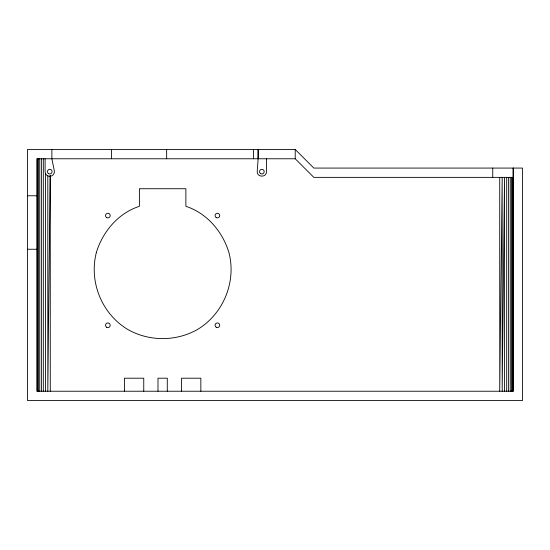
<?xml version="1.0" encoding="UTF-8"?>
<svg xmlns="http://www.w3.org/2000/svg" width="550" height="550" viewBox="0 0 550 550"><rect width="100%" height="100%" fill="white"/><g stroke="black" fill="none" stroke-linecap="round" stroke-linejoin="round"><path stroke-width="0.82" d="M499.723 177.368L499.723 391.229L502.191 177.368L502.184 391.229L504.529 177.368L504.529 391.229M513.205 391.229L513.205 168.073L513.205 391.229L36.795 391.229L36.795 158.771L295.226 158.771L313.823 177.368L513.205 177.368M258.122 158.771L258.149 149.476L258.149 158.771L257.194 171.648C256.967 177.623 266.722 177.623 266.496 171.648L266.496 158.771M50.16 175.429L47.809 391.229L47.809 175.924M295.226 149.476L27.5 149.476L27.5 400.524L522.5 400.524L522.5 168.073L313.823 168.073L295.226 149.476L295.226 158.771M27.5 195.779L36.795 195.779M27.5 249.246L36.795 249.246M512.586 177.368L512.586 391.229M511.596 177.368L511.596 391.229M510.263 177.368L510.263 391.229M508.612 177.368L508.612 391.229M506.688 177.368L506.688 391.229M492.752 168.073L492.752 177.368M253.502 149.476L253.502 158.771M200.853 391.229L200.853 378.207L181.507 378.207L181.507 391.229M167.282 391.229L167.282 378.207L157.988 378.207L157.988 391.229M166.657 149.476L166.657 158.771M143.756 391.229L143.756 378.207L124.417 378.207L124.417 391.229M111.512 149.476L111.512 158.771M51.858 149.476L51.858 158.771L54.244 170.445A4.647 4.647 0 0 1 50.359 176.261A4.647 4.647 0 0 1 45.1 171.648L45.1 158.771M50.27 175.429L50.27 391.229M45.471 173.353L45.471 391.229M43.312 158.771L43.312 391.229M41.381 158.771L41.381 391.229M39.731 158.771L39.731 391.229M38.397 158.771L38.397 391.229M37.414 158.771L37.414 391.229M96.333 252.587C88.77 282.15 101.991 314.298 128.315 329.794C149.449 341.522 175.821 341.522 196.955 329.794C223.149 314.476 236.624 281.937 228.931 252.587C222.626 231.667 206.999 213.139 185.879 206.319L185.879 188.732L139.391 188.732L139.391 206.326C118.271 213.139 102.644 231.667 96.333 252.587M260.679 173.662A2.324 2.324 0 0 0 264.172 171.648A2.324 2.324 0 0 0 260.679 169.634A2.324 2.324 0 0 0 260.679 173.662M48.586 173.662A2.324 2.324 0 0 0 52.078 171.648A2.324 2.324 0 0 0 48.586 169.634A2.324 2.324 0 0 0 48.586 173.662M216.239 217.601A2.324 2.324 0 0 0 219.725 215.586A2.324 2.324 0 0 0 216.239 213.572A2.324 2.324 0 0 0 216.239 217.601M106.707 217.601A2.324 2.324 0 0 0 110.192 215.586A2.324 2.324 0 0 0 106.707 213.572A2.324 2.324 0 0 0 106.707 217.601M216.239 327.271A2.324 2.324 0 0 0 219.725 325.256A2.324 2.324 0 0 0 216.239 323.242A2.324 2.324 0 0 0 216.239 327.271M106.707 327.271A2.324 2.324 0 0 0 110.192 325.256A2.324 2.324 0 0 0 106.707 323.242A2.324 2.324 0 0 0 106.707 327.271"/></g></svg>
